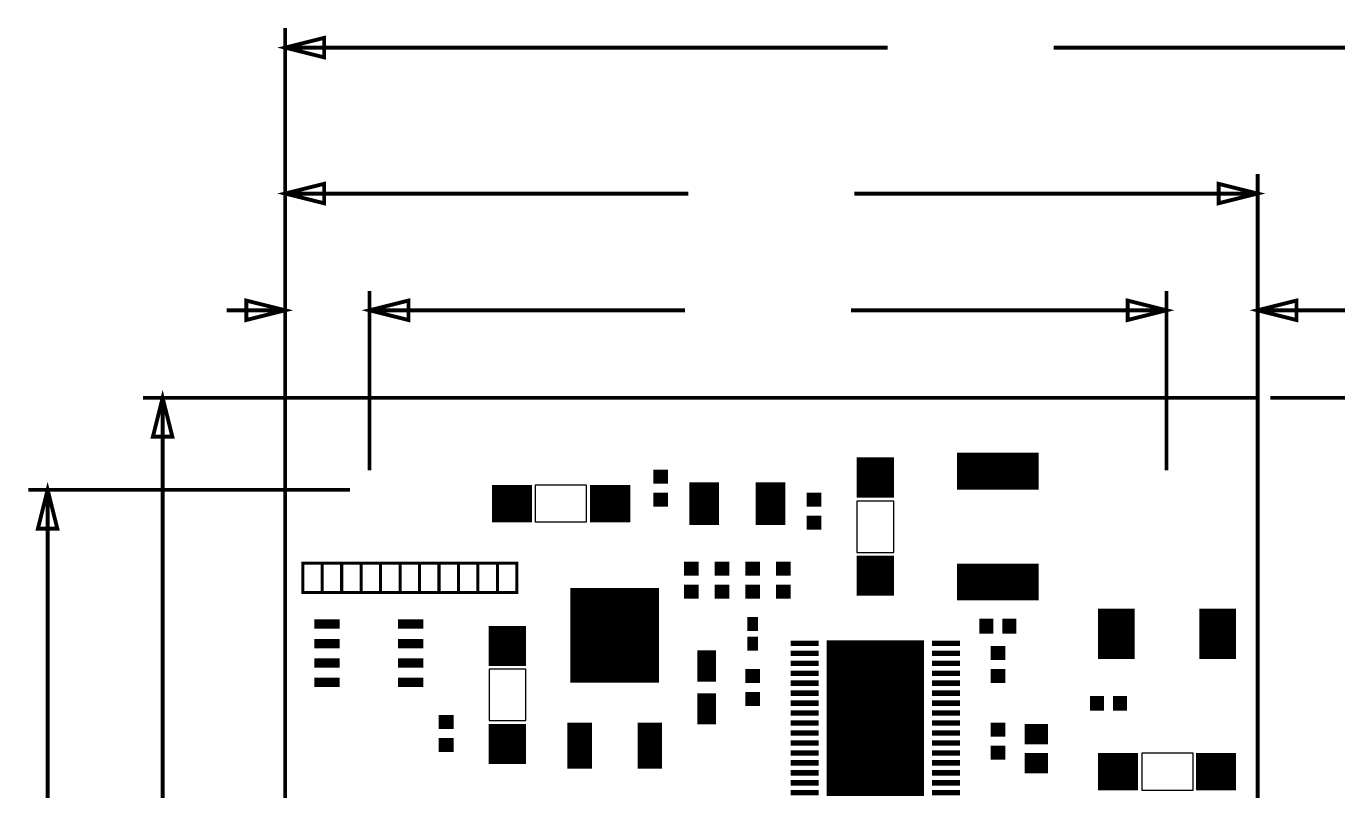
# Model space of a CAD drawing. Extents: x -665 to 9058, y -744 to 6955.
# Drawn here: x -665 to 2704, y 4990 to 6955 of the extents above; entities that cross this region are included whole.
import ezdxf

# ---------------------------------------------------------------- set-up
doc = ezdxf.new("R2010")
doc.units = 0
for name, pattern in [('KEEPOUT_00010110$0', [2, 1, 1]), ('TRMIDX_2048', [2, 1, 1]), ('TRMIDX_4096', [2, 1, 1])]:
    doc.linetypes.add(name, pattern=pattern)
for name, color, linetype in [('2D_LINE_10', 5, 'CONTINUOUS'), ('BOARD_OUTLINE_00', 3, 'CONTINUOUS'), ('DIMENSION1_24', 3, 'CONTINUOUS'), ('DIMENSION2_24', 3, 'CONTINUOUS'), ('DIMENSION3_24', 3, 'CONTINUOUS'), ('DIMENSION4_24', 3, 'CONTINUOUS'), ('DIMENSION5_24', 3, 'CONTINUOUS'), ('DIMENSION6_24', 3, 'CONTINUOUS'), ('DIMENSION7_24', 3, 'CONTINUOUS'), ('DRIL_NPLTE_THRU_01', 16, 'CONTINUOUS'), ('DRIL_NPLTE_THRU_02', 171, 'CONTINUOUS'), ('DRIL_NPLTE_THRU_03', 176, 'CONTINUOUS'), ('DRIL_NPLTE_THRU_04', 2, 'CONTINUOUS'), ('DRIL_NPLTE_THRU_05', 3, 'CONTINUOUS'), ('DRIL_NPLTE_THRU_06', 2, 'CONTINUOUS'), ('DRIL_NPLTE_THRU_07', 106, 'CONTINUOUS'), ('DRIL_NPLTE_THRU_08', 5, 'CONTINUOUS'), ('DRIL_NPLTE_THRU_09', 171, 'CONTINUOUS'), ('DRIL_NPLTE_THRU_10', 3, 'CONTINUOUS'), ('DRIL_PLTE_THRU_01', 16, 'CONTINUOUS'), ('DRIL_PLTE_THRU_02', 171, 'CONTINUOUS'), ('DRIL_PLTE_THRU_03', 176, 'CONTINUOUS'), ('DRIL_PLTE_THRU_04', 2, 'CONTINUOUS'), ('DRIL_PLTE_THRU_05', 3, 'CONTINUOUS'), ('DRIL_PLTE_THRU_06', 2, 'CONTINUOUS'), ('DRIL_PLTE_THRU_07', 106, 'CONTINUOUS'), ('DRIL_PLTE_THRU_08', 5, 'CONTINUOUS'), ('DRIL_PLTE_THRU_09', 171, 'CONTINUOUS'), ('DRIL_PLTE_THRU_10', 3, 'CONTINUOUS'), ('KEEPOUT_01', 183, 'CONTINUOUS'), ('PADS_BOT', 96, 'CONTINUOUS'), ('PADS_INNER', 1, 'CONTINUOUS'), ('PADS_TOP', 1, 'CONTINUOUS')]:
    doc.layers.add(name, color=color, linetype=linetype)

# ---------------------------------------------------------------- blocks, each defined once
blk = doc.blocks.new('SMOOTH_10')
at = {"const_width": 5}
blk.add_lwpolyline([(-2.5, 0, 1), (2.5, 0, 1)], format="xyb", close=True, dxfattribs=at)
blk = doc.blocks.new('BOARD_35')
at = {"layer": 'BOARD_OUTLINE_00', "const_width": 10}
blk.add_lwpolyline([(500, -9500), (2997.6377952756, -9500), (2997.6377952756, -11940.9448818898), (4021.2598425197, -11940.9448818898), (4021.2598425197, -15500), (736.2204724409, -15500), (500, -13216.5354330709)], close=True, dxfattribs=at)
at = {"layer": 'BOARD_OUTLINE_00'}
for p in [(500, -9500), (2997.6377952756, -9500)]:
    blk.add_blockref('SMOOTH_10', p, dxfattribs=at)
blk = doc.blocks.new('D_2dfeghi_61')
at = {"layer": 'DIMENSION1_24', "linetype": 'TRMIDX_4096', "const_width": 10}
blk.add_lwpolyline([(1929.1338582677, 0), (1929.1338582677, 1152.9724409449)], dxfattribs=at)
at = {"layer": 'DIMENSION2_24', "linetype": 'TRMIDX_4096', "const_width": 10}
blk.add_lwpolyline([(1929.1338582677, 2440.9448818898), (1929.1338582677, 1287.9724409449)], dxfattribs=at)
at = {"layer": 'DIMENSION3_24', "linetype": 'TRMIDX_4096', "const_width": 10}
blk.add_lwpolyline([(1929.1338582677, 0), (1904.1338582677, 100), (1954.1338582677, 100)], close=True, dxfattribs=at)
at = {"layer": 'DIMENSION4_24', "linetype": 'TRMIDX_4096', "const_width": 10}
blk.add_lwpolyline([(1929.1338582677, 2440.9448818898), (1954.1338582677, 2340.9448818898), (1904.1338582677, 2340.9448818898)], close=True, dxfattribs=at)
at = {"layer": 'DIMENSION5_24', "linetype": 'TRMIDX_4096', "const_width": 10}
blk.add_lwpolyline([(50, 0), (1979.1338582677, 0)], dxfattribs=at)
at = {"layer": 'DIMENSION6_24', "linetype": 'TRMIDX_4096', "const_width": 10}
blk.add_lwpolyline([(50, 2440.9448818898), (1979.1338582677, 2440.9448818898)], dxfattribs=at)
at = {"layer": 'DIMENSION7_24', "linetype": 'TRMIDX_4096', "const_width": 1}
for points in [[(0, 2440.9448818898), (0.0262467192, 2440.9448818898)], [(0, 0), (0.0262467192, 0)]]:
    blk.add_lwpolyline(points, dxfattribs=at)
blk = doc.blocks.new('D_2dfeghi_62')
at = {"layer": 'DIMENSION2_24', "linetype": 'TRMIDX_4096', "const_width": 10}
blk.add_lwpolyline([(-1003.937007874, 5527.5590551181), (-1003.937007874, 2831.2795275591)], dxfattribs=at)
at = {"layer": 'DIMENSION4_24', "linetype": 'TRMIDX_4096', "const_width": 10}
blk.add_lwpolyline([(-1003.937007874, 5527.5590551181), (-978.937007874, 5427.5590551181), (-1028.937007874, 5427.5590551181)], close=True, dxfattribs=at)
at = {"layer": 'DIMENSION6_24', "linetype": 'TRMIDX_4096', "const_width": 10}
blk.add_lwpolyline([(-227.1653543307, 5527.5590551181), (-1053.937007874, 5527.5590551181)], dxfattribs=at)
at = {"layer": 'DIMENSION7_24', "linetype": 'TRMIDX_4096', "const_width": 1}
blk.add_lwpolyline([(-177.1653543307, 5527.5590551181), (-177.1391076115, 5527.5590551181)], dxfattribs=at)
blk = doc.blocks.new('D_2dfeghi_64')
at = {"layer": 'DIMENSION1_24', "linetype": 'TRMIDX_4096', "const_width": 10}
blk.add_lwpolyline([(-1560.6299212598, 0), (-1560.6299212598, 1073.8385826772)], dxfattribs=at)
at = {"layer": 'DIMENSION2_24', "linetype": 'TRMIDX_4096', "const_width": 10}
blk.add_lwpolyline([(-1560.6299212598, 2282.6771653543), (-1560.6299212598, 1208.8385826772)], dxfattribs=at)
at = {"layer": 'DIMENSION3_24', "linetype": 'TRMIDX_4096', "const_width": 10}
blk.add_lwpolyline([(-1560.6299212598, 0), (-1585.6299212598, 100), (-1535.6299212598, 100)], close=True, dxfattribs=at)
at = {"layer": 'DIMENSION4_24', "linetype": 'TRMIDX_4096', "const_width": 10}
blk.add_lwpolyline([(-1560.6299212598, 2282.6771653543), (-1535.6299212598, 2182.6771653543), (-1585.6299212598, 2182.6771653543)], close=True, dxfattribs=at)
at = {"layer": 'DIMENSION5_24', "linetype": 'TRMIDX_4096', "const_width": 10}
blk.add_lwpolyline([(-50, 0), (-1610.6299212598, 0)], dxfattribs=at)
at = {"layer": 'DIMENSION6_24', "linetype": 'TRMIDX_4096', "const_width": 10}
blk.add_lwpolyline([(-55.5118110236, 2282.6771653543), (-1610.6299212598, 2282.6771653543)], dxfattribs=at)
at = {"layer": 'DIMENSION7_24', "linetype": 'TRMIDX_4096', "const_width": 1}
for points in [[(-5.5118110236, 2282.6771653543), (-5.4855643045, 2282.6771653543)], [(0, 0), (0.0262467192, 0)]]:
    blk.add_lwpolyline(points, dxfattribs=at)
blk = doc.blocks.new('D_1dfeghi_69')
at = {"layer": 'DIMENSION1_24', "linetype": 'TRMIDX_2048', "const_width": 10}
blk.add_lwpolyline([(0, 2083.2677165354), (-150, 2083.2677165354)], dxfattribs=at)
at = {"layer": 'DIMENSION2_24', "linetype": 'TRMIDX_2048', "const_width": 10}
blk.add_lwpolyline([(216.5354330709, 2083.2677165354), (366.5354330709, 2083.2677165354)], dxfattribs=at)
at = {"layer": 'DIMENSION3_24', "linetype": 'TRMIDX_2048', "const_width": 10}
blk.add_lwpolyline([(0, 2083.2677165354), (-100, 2058.2677165354), (-100, 2108.2677165354)], close=True, dxfattribs=at)
at = {"layer": 'DIMENSION4_24', "linetype": 'TRMIDX_2048', "const_width": 10}
blk.add_lwpolyline([(216.5354330709, 2083.2677165354), (316.5354330709, 2108.2677165354), (316.5354330709, 2058.2677165354)], close=True, dxfattribs=at)
at = {"layer": 'DIMENSION5_24', "linetype": 'TRMIDX_2048', "const_width": 10}
blk.add_lwpolyline([(0, 50), (0, 2133.2677165354)], dxfattribs=at)
at = {"layer": 'DIMENSION6_24', "linetype": 'TRMIDX_2048', "const_width": 10}
blk.add_lwpolyline([(216.5354330709, 1672.0472440945), (216.5354330709, 2133.2677165354)], dxfattribs=at)
at = {"layer": 'DIMENSION7_24', "linetype": 'TRMIDX_2048', "const_width": 1}
for points in [[(216.5354330709, 1622.0472440945), (216.56167979, 1622.0472440945)], [(0, 0), (0.0262467192, 0)]]:
    blk.add_lwpolyline(points, dxfattribs=at)
blk = doc.blocks.new('D_1dfeghi_70')
at = {"layer": 'DIMENSION1_24', "linetype": 'TRMIDX_2048', "const_width": 10}
blk.add_lwpolyline([(0, 461.2204724409), (810.6675065617, 461.2204724409)], dxfattribs=at)
at = {"layer": 'DIMENSION2_24', "linetype": 'TRMIDX_2048', "const_width": 10}
blk.add_lwpolyline([(2047.2440944882, 461.2204724409), (1236.5765879265, 461.2204724409)], dxfattribs=at)
at = {"layer": 'DIMENSION3_24', "linetype": 'TRMIDX_2048', "const_width": 10}
blk.add_lwpolyline([(0, 461.2204724409), (100, 486.2204724409), (100, 436.2204724409)], close=True, dxfattribs=at)
at = {"layer": 'DIMENSION4_24', "linetype": 'TRMIDX_2048', "const_width": 10}
blk.add_lwpolyline([(2047.2440944882, 461.2204724409), (1947.2440944882, 436.2204724409), (1947.2440944882, 486.2204724409)], close=True, dxfattribs=at)
at = {"layer": 'DIMENSION5_24', "linetype": 'TRMIDX_2048', "const_width": 10}
blk.add_lwpolyline([(0, 50), (0, 511.2204724409)], dxfattribs=at)
at = {"layer": 'DIMENSION6_24', "linetype": 'TRMIDX_2048', "const_width": 10}
blk.add_lwpolyline([(2047.2440944882, 50), (2047.2440944882, 511.2204724409)], dxfattribs=at)
at = {"layer": 'DIMENSION7_24', "linetype": 'TRMIDX_2048', "const_width": 1}
for points in [[(0, 0), (0.0262467192, 0)], [(2047.2440944882, 0), (2047.2703412073, 0)]]:
    blk.add_lwpolyline(points, dxfattribs=at)
blk = doc.blocks.new('D_1dfeghi_71')
at = {"layer": 'DIMENSION1_24', "linetype": 'TRMIDX_2048', "const_width": 10}
blk.add_lwpolyline([(0, 461.2204724409), (-150, 461.2204724409)], dxfattribs=at)
at = {"layer": 'DIMENSION2_24', "linetype": 'TRMIDX_2048', "const_width": 10}
blk.add_lwpolyline([(233.8582677165, 461.2204724409), (383.8582677165, 461.2204724409)], dxfattribs=at)
at = {"layer": 'DIMENSION3_24', "linetype": 'TRMIDX_2048', "const_width": 10}
blk.add_lwpolyline([(0, 461.2204724409), (-100, 436.2204724409), (-100, 486.2204724409)], close=True, dxfattribs=at)
at = {"layer": 'DIMENSION4_24', "linetype": 'TRMIDX_2048', "const_width": 10}
blk.add_lwpolyline([(233.8582677165, 461.2204724409), (333.8582677165, 486.2204724409), (333.8582677165, 436.2204724409)], close=True, dxfattribs=at)
at = {"layer": 'DIMENSION5_24', "linetype": 'TRMIDX_2048', "const_width": 10}
blk.add_lwpolyline([(0, 50), (0, 511.2204724409)], dxfattribs=at)
at = {"layer": 'DIMENSION6_24', "linetype": 'TRMIDX_2048', "const_width": 10}
blk.add_lwpolyline([(233.8582677165, -934.2519685039), (233.8582677165, 511.2204724409)], dxfattribs=at)
at = {"layer": 'DIMENSION7_24', "linetype": 'TRMIDX_2048', "const_width": 1}
for points in [[(0, 0), (0.0262467192, 0)], [(233.8582677165, -984.2519685039), (233.8845144357, -984.2519685039)]]:
    blk.add_lwpolyline(points, dxfattribs=at)
blk = doc.blocks.new('D_1dfeghi_72')
at = {"layer": 'DIMENSION1_24', "linetype": 'TRMIDX_2048', "const_width": 10}
blk.add_lwpolyline([(0, 2665.9448818898), (301.1292125984, 2665.9448818898)], dxfattribs=at)
at = {"layer": 'DIMENSION2_24', "linetype": 'TRMIDX_2048', "const_width": 10}
blk.add_lwpolyline([(1023.6220472441, 2665.9448818898), (722.4928608924, 2665.9448818898)], dxfattribs=at)
at = {"layer": 'DIMENSION3_24', "linetype": 'TRMIDX_2048', "const_width": 10}
blk.add_lwpolyline([(0, 2665.9448818898), (100, 2690.9448818898), (100, 2640.9448818898)], close=True, dxfattribs=at)
at = {"layer": 'DIMENSION4_24', "linetype": 'TRMIDX_2048', "const_width": 10}
blk.add_lwpolyline([(1023.6220472441, 2665.9448818898), (923.6220472441, 2640.9448818898), (923.6220472441, 2690.9448818898)], close=True, dxfattribs=at)
at = {"layer": 'DIMENSION5_24', "linetype": 'TRMIDX_2048', "const_width": 10}
blk.add_lwpolyline([(0, 50), (0, 2715.9448818898)], dxfattribs=at)
at = {"layer": 'DIMENSION6_24', "linetype": 'TRMIDX_2048', "const_width": 10}
blk.add_lwpolyline([(1023.6220472441, 50), (1023.6220472441, 2715.9448818898)], dxfattribs=at)
at = {"layer": 'DIMENSION7_24', "linetype": 'TRMIDX_2048', "const_width": 1}
for points in [[(0, 0), (0.0262467192, 0)], [(1023.6220472441, 0), (1023.6482939633, 0)]]:
    blk.add_lwpolyline(points, dxfattribs=at)
blk = doc.blocks.new('D_1dfeghi_73')
at = {"layer": 'DIMENSION1_24', "linetype": 'TRMIDX_2048', "const_width": 10}
blk.add_lwpolyline([(0, 525), (1035.8643569554, 525)], dxfattribs=at)
at = {"layer": 'DIMENSION2_24', "linetype": 'TRMIDX_2048', "const_width": 10}
blk.add_lwpolyline([(2497.6377952756, 525), (1461.7734383202, 525)], dxfattribs=at)
at = {"layer": 'DIMENSION3_24', "linetype": 'TRMIDX_2048', "const_width": 10}
blk.add_lwpolyline([(0, 525), (100, 550), (100, 500)], close=True, dxfattribs=at)
at = {"layer": 'DIMENSION4_24', "linetype": 'TRMIDX_2048', "const_width": 10}
blk.add_lwpolyline([(2497.6377952756, 525), (2397.6377952756, 500), (2397.6377952756, 550)], close=True, dxfattribs=at)
at = {"layer": 'DIMENSION5_24', "linetype": 'TRMIDX_2048', "const_width": 10}
blk.add_lwpolyline([(0, 50), (0, 575)], dxfattribs=at)
at = {"layer": 'DIMENSION6_24', "linetype": 'TRMIDX_2048', "const_width": 10}
blk.add_lwpolyline([(2497.6377952756, 50), (2497.6377952756, 575)], dxfattribs=at)
at = {"layer": 'DIMENSION7_24', "linetype": 'TRMIDX_2048', "const_width": 1}
for points in [[(0, 0), (0.0262467192, 0)], [(2497.6377952756, 0), (2497.6640419948, 0)]]:
    blk.add_lwpolyline(points, dxfattribs=at)
blk = doc.blocks.new('D_1dfeghi_74')
at = {"layer": 'DIMENSION1_24', "linetype": 'TRMIDX_2048', "const_width": 10}
blk.add_lwpolyline([(0, 2758.2677165354), (1547.6753805774, 2758.2677165354)], dxfattribs=at)
at = {"layer": 'DIMENSION2_24', "linetype": 'TRMIDX_2048', "const_width": 10}
blk.add_lwpolyline([(3521.2598425197, 2758.2677165354), (1973.5844619423, 2758.2677165354)], dxfattribs=at)
at = {"layer": 'DIMENSION3_24', "linetype": 'TRMIDX_2048', "const_width": 10}
blk.add_lwpolyline([(0, 2758.2677165354), (100, 2783.2677165354), (100, 2733.2677165354)], close=True, dxfattribs=at)
at = {"layer": 'DIMENSION5_24', "linetype": 'TRMIDX_2048', "const_width": 10}
blk.add_lwpolyline([(0, 50), (0, 2808.2677165354)], dxfattribs=at)
blk = doc.blocks.new('SMOOTH_8')
at = {"const_width": 4}
blk.add_lwpolyline([(-2, 0, 1), (2, 0, 1)], format="xyb", close=True, dxfattribs=at)
blk = doc.blocks.new('DRAWING_500')
at = {"layer": '2D_LINE_10', "const_width": 8}
blk.add_lwpolyline([(0, 0), (0, -75)], dxfattribs=at)
at = {"layer": '2D_LINE_10'}
for p in [(0, 0), (0, -75)]:
    blk.add_blockref('SMOOTH_8', p, dxfattribs=at)
blk = doc.blocks.new('DRAWING_501')
at = {"layer": '2D_LINE_10', "const_width": 8}
blk.add_lwpolyline([(0, 0), (0, -75)], dxfattribs=at)
at = {"layer": '2D_LINE_10'}
for p in [(0, 0), (0, -75)]:
    blk.add_blockref('SMOOTH_8', p, dxfattribs=at)
blk = doc.blocks.new('DRAWING_502')
at = {"layer": '2D_LINE_10', "const_width": 8}
blk.add_lwpolyline([(0, 0), (0, -75)], dxfattribs=at)
at = {"layer": '2D_LINE_10'}
for p in [(0, 0), (0, -75)]:
    blk.add_blockref('SMOOTH_8', p, dxfattribs=at)
blk = doc.blocks.new('DRAWING_503')
at = {"layer": '2D_LINE_10', "const_width": 8}
blk.add_lwpolyline([(0, 0), (0, -75)], dxfattribs=at)
at = {"layer": '2D_LINE_10'}
for p in [(0, 0), (0, -75)]:
    blk.add_blockref('SMOOTH_8', p, dxfattribs=at)
blk = doc.blocks.new('DRAWING_504')
at = {"layer": '2D_LINE_10', "const_width": 8}
blk.add_lwpolyline([(0, 0), (0, -75)], dxfattribs=at)
at = {"layer": '2D_LINE_10'}
for p in [(0, 0), (0, -75)]:
    blk.add_blockref('SMOOTH_8', p, dxfattribs=at)
blk = doc.blocks.new('DRAWING_505')
at = {"layer": '2D_LINE_10', "const_width": 8}
blk.add_lwpolyline([(0, 0), (0, -75)], dxfattribs=at)
at = {"layer": '2D_LINE_10'}
for p in [(0, 0), (0, -75)]:
    blk.add_blockref('SMOOTH_8', p, dxfattribs=at)
blk = doc.blocks.new('DRAWING_506')
at = {"layer": '2D_LINE_10', "const_width": 8}
blk.add_lwpolyline([(0, 0), (0, -75)], dxfattribs=at)
at = {"layer": '2D_LINE_10'}
for p in [(0, 0), (0, -75)]:
    blk.add_blockref('SMOOTH_8', p, dxfattribs=at)
blk = doc.blocks.new('DRAWING_507')
at = {"layer": '2D_LINE_10', "const_width": 8}
blk.add_lwpolyline([(0, 0), (0, -75)], dxfattribs=at)
at = {"layer": '2D_LINE_10'}
for p in [(0, 0), (0, -75)]:
    blk.add_blockref('SMOOTH_8', p, dxfattribs=at)
blk = doc.blocks.new('DRAWING_508')
at = {"layer": '2D_LINE_10', "const_width": 8}
blk.add_lwpolyline([(0, 0), (0, -75)], dxfattribs=at)
at = {"layer": '2D_LINE_10'}
for p in [(0, 0), (0, -75)]:
    blk.add_blockref('SMOOTH_8', p, dxfattribs=at)
blk = doc.blocks.new('DRAWING_509')
at = {"layer": '2D_LINE_10', "const_width": 8}
blk.add_lwpolyline([(0, 0), (0, -75)], dxfattribs=at)
at = {"layer": '2D_LINE_10'}
for p in [(0, 0), (0, -75)]:
    blk.add_blockref('SMOOTH_8', p, dxfattribs=at)
blk = doc.blocks.new('DRAWING_510')
at = {"layer": '2D_LINE_10', "const_width": 8}
blk.add_lwpolyline([(75, 0), (-475, 0), (-475, -75), (75, -75)], close=True, dxfattribs=at)
at = {"layer": '2D_LINE_10'}
for p in [(-475, 0), (75, 0), (-475, -75), (75, -75)]:
    blk.add_blockref('SMOOTH_8', p, dxfattribs=at)
blk = doc.blocks.new('DRIL_HOLE_0')
blk.add_lwpolyline([(0, 0, 1), (0, 0, 1)], format="xyb", close=True)
blk = doc.blocks.new('PAD_0')
blk.add_lwpolyline([(0, 0, 1), (0, 0, 1)], format="xyb", close=True)
blk = doc.blocks.new('PAD_10')
at = {"const_width": 14}
blk.add_lwpolyline([(-36, 0), (36, 0)], dxfattribs=at)
blk = doc.blocks.new('STK_BOT_13')
at = {"layer": 'DRIL_NPLTE_THRU_01'}
blk.add_blockref('DRIL_HOLE_0', (0, 0), dxfattribs=at)
at = {"layer": 'DRIL_NPLTE_THRU_02'}
blk.add_blockref('DRIL_HOLE_0', (0, 0), dxfattribs=at)
at = {"layer": 'DRIL_NPLTE_THRU_03'}
blk.add_blockref('DRIL_HOLE_0', (0, 0), dxfattribs=at)
at = {"layer": 'DRIL_NPLTE_THRU_04'}
blk.add_blockref('DRIL_HOLE_0', (0, 0), dxfattribs=at)
at = {"layer": 'DRIL_NPLTE_THRU_05'}
blk.add_blockref('DRIL_HOLE_0', (0, 0), dxfattribs=at)
at = {"layer": 'DRIL_NPLTE_THRU_06'}
blk.add_blockref('DRIL_HOLE_0', (0, 0), dxfattribs=at)
at = {"layer": 'DRIL_NPLTE_THRU_07'}
blk.add_blockref('DRIL_HOLE_0', (0, 0), dxfattribs=at)
at = {"layer": 'DRIL_NPLTE_THRU_08'}
blk.add_blockref('DRIL_HOLE_0', (0, 0), dxfattribs=at)
at = {"layer": 'DRIL_NPLTE_THRU_09'}
blk.add_blockref('DRIL_HOLE_0', (0, 0), dxfattribs=at)
at = {"layer": 'DRIL_NPLTE_THRU_10'}
blk.add_blockref('DRIL_HOLE_0', (0, 0), dxfattribs=at)
at = {"layer": 'PADS_BOT'}
blk.add_blockref('PAD_10', (0, 0), dxfattribs=at)
at = {"layer": 'PADS_INNER'}
blk.add_blockref('PAD_0', (0, 0), dxfattribs=at)
at = {"layer": 'PADS_TOP'}
blk.add_blockref('PAD_0', (0, 0), dxfattribs=at)
blk = doc.blocks.new('PAD_11')
blk.add_lwpolyline([(0, 0), (0, 0)])
blk = doc.blocks.new('PAD_12')
at = {"const_width": 250}
blk.add_lwpolyline([(-200, 0), (200, 0)], dxfattribs=at)
blk = doc.blocks.new('STK_BOT_14')
at = {"layer": 'DRIL_NPLTE_THRU_01'}
blk.add_blockref('DRIL_HOLE_0', (0, 0), dxfattribs=at)
at = {"layer": 'DRIL_NPLTE_THRU_02'}
blk.add_blockref('DRIL_HOLE_0', (0, 0), dxfattribs=at)
at = {"layer": 'DRIL_NPLTE_THRU_03'}
blk.add_blockref('DRIL_HOLE_0', (0, 0), dxfattribs=at)
at = {"layer": 'DRIL_NPLTE_THRU_04'}
blk.add_blockref('DRIL_HOLE_0', (0, 0), dxfattribs=at)
at = {"layer": 'DRIL_NPLTE_THRU_05'}
blk.add_blockref('DRIL_HOLE_0', (0, 0), dxfattribs=at)
at = {"layer": 'DRIL_NPLTE_THRU_06'}
blk.add_blockref('DRIL_HOLE_0', (0, 0), dxfattribs=at)
at = {"layer": 'DRIL_NPLTE_THRU_07'}
blk.add_blockref('DRIL_HOLE_0', (0, 0), dxfattribs=at)
at = {"layer": 'DRIL_NPLTE_THRU_08'}
blk.add_blockref('DRIL_HOLE_0', (0, 0), dxfattribs=at)
at = {"layer": 'DRIL_NPLTE_THRU_09'}
blk.add_blockref('DRIL_HOLE_0', (0, 0), dxfattribs=at)
at = {"layer": 'DRIL_NPLTE_THRU_10'}
blk.add_blockref('DRIL_HOLE_0', (0, 0), dxfattribs=at)
at = {"layer": 'PADS_BOT', "rotation": 90}
blk.add_blockref('PAD_12', (0, 0), dxfattribs=at)
at = {"layer": 'PADS_INNER'}
blk.add_blockref('PAD_11', (0, 0), dxfattribs=at)
at = {"layer": 'PADS_TOP'}
blk.add_blockref('PAD_11', (0, 0), dxfattribs=at)
blk = doc.blocks.new('SYM_BOT_13')
for name, p in [('STK_BOT_14', (0, 0)), ('STK_BOT_13', (-181.6692913386, 191.9291338583)), ('STK_BOT_13', (-181.6692913386, 166.3385826772)), ('STK_BOT_13', (181.6692913386, 191.9291338583)), ('STK_BOT_13', (181.6692913386, 166.3385826772)), ('STK_BOT_13', (-181.6692913386, 140.7480314961)), ('STK_BOT_13', (181.6692913386, 140.7480314961)), ('STK_BOT_13', (-181.6692913386, 115.157480315)), ('STK_BOT_13', (181.6692913386, 115.157480315)), ('STK_BOT_13', (-181.6692913386, 89.5669291339)), ('STK_BOT_13', (-181.6692913386, 63.9763779528)), ('STK_BOT_13', (181.6692913386, 89.5669291339)), ('STK_BOT_13', (181.6692913386, 63.9763779528)), ('STK_BOT_13', (-181.6692913386, 38.3858267717)), ('STK_BOT_13', (181.6692913386, 38.3858267717)), ('STK_BOT_13', (-181.6692913386, 12.7952755906)), ('STK_BOT_13', (181.6692913386, 12.7952755906)), ('STK_BOT_13', (-181.6692913386, -12.7952755906)), ('STK_BOT_13', (-181.6692913386, -38.3858267717)), ('STK_BOT_13', (181.6692913386, -12.7952755906)), ('STK_BOT_13', (181.6692913386, -38.3858267717)), ('STK_BOT_13', (-181.6692913386, -63.9763779528)), ('STK_BOT_13', (181.6692913386, -63.9763779528)), ('STK_BOT_13', (-181.6692913386, -89.5669291339)), ('STK_BOT_13', (181.6692913386, -89.5669291339)), ('STK_BOT_13', (-181.6692913386, -115.157480315)), ('STK_BOT_13', (-181.6692913386, -140.7480314961)), ('STK_BOT_13', (181.6692913386, -115.157480315)), ('STK_BOT_13', (181.6692913386, -140.7480314961)), ('STK_BOT_13', (-181.6692913386, -166.3385826772)), ('STK_BOT_13', (181.6692913386, -166.3385826772)), ('STK_BOT_13', (-181.6692913386, -191.9291338583)), ('STK_BOT_13', (181.6692913386, -191.9291338583))]:
    blk.add_blockref(name, p)
blk = doc.blocks.new('PART_BOT_6')
blk.add_blockref('SYM_BOT_13', (0, 0))
blk = doc.blocks.new('PAD_13')
at = {"const_width": 36}
blk.add_lwpolyline([(-19, 0), (19, 0)], dxfattribs=at)
blk = doc.blocks.new('STK_BOT_17')
at = {"layer": 'DRIL_NPLTE_THRU_01'}
blk.add_blockref('DRIL_HOLE_0', (0, 0), dxfattribs=at)
at = {"layer": 'DRIL_NPLTE_THRU_02'}
blk.add_blockref('DRIL_HOLE_0', (0, 0), dxfattribs=at)
at = {"layer": 'DRIL_NPLTE_THRU_03'}
blk.add_blockref('DRIL_HOLE_0', (0, 0), dxfattribs=at)
at = {"layer": 'DRIL_NPLTE_THRU_04'}
blk.add_blockref('DRIL_HOLE_0', (0, 0), dxfattribs=at)
at = {"layer": 'DRIL_NPLTE_THRU_05'}
blk.add_blockref('DRIL_HOLE_0', (0, 0), dxfattribs=at)
at = {"layer": 'DRIL_NPLTE_THRU_06'}
blk.add_blockref('DRIL_HOLE_0', (0, 0), dxfattribs=at)
at = {"layer": 'DRIL_NPLTE_THRU_07'}
blk.add_blockref('DRIL_HOLE_0', (0, 0), dxfattribs=at)
at = {"layer": 'DRIL_NPLTE_THRU_08'}
blk.add_blockref('DRIL_HOLE_0', (0, 0), dxfattribs=at)
at = {"layer": 'DRIL_NPLTE_THRU_09'}
blk.add_blockref('DRIL_HOLE_0', (0, 0), dxfattribs=at)
at = {"layer": 'DRIL_NPLTE_THRU_10'}
blk.add_blockref('DRIL_HOLE_0', (0, 0), dxfattribs=at)
at = {"layer": 'PADS_BOT', "rotation": 90}
blk.add_blockref('PAD_13', (0, 0), dxfattribs=at)
at = {"layer": 'PADS_INNER'}
blk.add_blockref('PAD_0', (0, 0), dxfattribs=at)
at = {"layer": 'PADS_TOP'}
blk.add_blockref('PAD_0', (0, 0), dxfattribs=at)
blk = doc.blocks.new('STK_BOT_16')
at = {"layer": 'DRIL_NPLTE_THRU_01'}
blk.add_blockref('DRIL_HOLE_0', (0, 0), dxfattribs=at)
at = {"layer": 'DRIL_NPLTE_THRU_02'}
blk.add_blockref('DRIL_HOLE_0', (0, 0), dxfattribs=at)
at = {"layer": 'DRIL_NPLTE_THRU_03'}
blk.add_blockref('DRIL_HOLE_0', (0, 0), dxfattribs=at)
at = {"layer": 'DRIL_NPLTE_THRU_04'}
blk.add_blockref('DRIL_HOLE_0', (0, 0), dxfattribs=at)
at = {"layer": 'DRIL_NPLTE_THRU_05'}
blk.add_blockref('DRIL_HOLE_0', (0, 0), dxfattribs=at)
at = {"layer": 'DRIL_NPLTE_THRU_06'}
blk.add_blockref('DRIL_HOLE_0', (0, 0), dxfattribs=at)
at = {"layer": 'DRIL_NPLTE_THRU_07'}
blk.add_blockref('DRIL_HOLE_0', (0, 0), dxfattribs=at)
at = {"layer": 'DRIL_NPLTE_THRU_08'}
blk.add_blockref('DRIL_HOLE_0', (0, 0), dxfattribs=at)
at = {"layer": 'DRIL_NPLTE_THRU_09'}
blk.add_blockref('DRIL_HOLE_0', (0, 0), dxfattribs=at)
at = {"layer": 'DRIL_NPLTE_THRU_10'}
blk.add_blockref('DRIL_HOLE_0', (0, 0), dxfattribs=at)
at = {"layer": 'PADS_BOT', "rotation": 90}
blk.add_blockref('PAD_13', (0, 0), dxfattribs=at)
at = {"layer": 'PADS_INNER'}
blk.add_blockref('PAD_0', (0, 0), dxfattribs=at)
at = {"layer": 'PADS_TOP'}
blk.add_blockref('PAD_11', (0, 0), dxfattribs=at)
blk = doc.blocks.new('SYM_BOT_18')
for name, p in [('STK_BOT_17', (-29.5275590551, 0)), ('STK_BOT_16', (29.5275590551, 0))]:
    blk.add_blockref(name, p)
blk = doc.blocks.new('PART_BOT_15')
blk.add_blockref('SYM_BOT_18', (0, 0))
blk = doc.blocks.new('SYM_BOT_16')
for name, p in [('STK_BOT_17', (-29.5275590551, 0)), ('STK_BOT_16', (29.5275590551, 0))]:
    blk.add_blockref(name, p)
blk = doc.blocks.new('PART_BOT_24')
blk.add_blockref('SYM_BOT_16', (0, 0))
blk = doc.blocks.new('PART_BOT_26')
blk.add_blockref('SYM_BOT_16', (0, 0))
blk = doc.blocks.new('PART_BOT_29')
blk.add_blockref('SYM_BOT_16', (0, 0))
blk = doc.blocks.new('PART_BOT_31')
blk.add_blockref('SYM_BOT_16', (0, 0))
blk = doc.blocks.new('PAD_16')
at = {"const_width": 94}
blk.add_lwpolyline([(-64.5, 0), (64.5, 0)], dxfattribs=at)
blk = doc.blocks.new('STK_BOT_31')
at = {"layer": 'DRIL_PLTE_THRU_01'}
blk.add_blockref('DRIL_HOLE_0', (0, 0), dxfattribs=at)
at = {"layer": 'DRIL_PLTE_THRU_02'}
blk.add_blockref('DRIL_HOLE_0', (0, 0), dxfattribs=at)
at = {"layer": 'DRIL_PLTE_THRU_03'}
blk.add_blockref('DRIL_HOLE_0', (0, 0), dxfattribs=at)
at = {"layer": 'DRIL_PLTE_THRU_04'}
blk.add_blockref('DRIL_HOLE_0', (0, 0), dxfattribs=at)
at = {"layer": 'DRIL_PLTE_THRU_05'}
blk.add_blockref('DRIL_HOLE_0', (0, 0), dxfattribs=at)
at = {"layer": 'DRIL_PLTE_THRU_06'}
blk.add_blockref('DRIL_HOLE_0', (0, 0), dxfattribs=at)
at = {"layer": 'DRIL_PLTE_THRU_07'}
blk.add_blockref('DRIL_HOLE_0', (0, 0), dxfattribs=at)
at = {"layer": 'DRIL_PLTE_THRU_08'}
blk.add_blockref('DRIL_HOLE_0', (0, 0), dxfattribs=at)
at = {"layer": 'DRIL_PLTE_THRU_09'}
blk.add_blockref('DRIL_HOLE_0', (0, 0), dxfattribs=at)
at = {"layer": 'DRIL_PLTE_THRU_10'}
blk.add_blockref('DRIL_HOLE_0', (0, 0), dxfattribs=at)
at = {"layer": 'PADS_BOT', "rotation": 90}
blk.add_blockref('PAD_16', (0, 0), dxfattribs=at)
at = {"layer": 'PADS_INNER'}
blk.add_blockref('PAD_0', (0, 0), dxfattribs=at)
at = {"layer": 'PADS_TOP'}
blk.add_blockref('PAD_0', (0, 0), dxfattribs=at)
blk = doc.blocks.new('SYM_BOT_25')
for p in [(-129.9212598425, 0), (129.9212598425, 0)]:
    blk.add_blockref('STK_BOT_31', p)
blk = doc.blocks.new('PART_BOT_32')
blk.add_blockref('SYM_BOT_25', (0, 0))
blk = doc.blocks.new('PART_BOT_34')
blk.add_blockref('SYM_BOT_18', (0, 0))
blk = doc.blocks.new('PART_BOT_35')
blk.add_blockref('SYM_BOT_16', (0, 0))
blk = doc.blocks.new('PART_BOT_36')
blk.add_blockref('SYM_BOT_18', (0, 0))
blk = doc.blocks.new('PART_BOT_37')
blk.add_blockref('SYM_BOT_16', (0, 0))
blk = doc.blocks.new('PART_BOT_38')
blk.add_blockref('SYM_BOT_16', (0, 0))
blk = doc.blocks.new('PART_BOT_121')
blk.add_blockref('SYM_BOT_16', (0, 0))
blk = doc.blocks.new('PART_BOT_123')
blk.add_blockref('SYM_BOT_16', (0, 0))
blk = doc.blocks.new('PAD_24')
at = {"const_width": 48}
blk.add_lwpolyline([(-40, 0), (40, 0)], dxfattribs=at)
blk = doc.blocks.new('STK_BOT_21')
at = {"layer": 'DRIL_PLTE_THRU_01'}
blk.add_blockref('DRIL_HOLE_0', (0, 0), dxfattribs=at)
at = {"layer": 'DRIL_PLTE_THRU_02'}
blk.add_blockref('DRIL_HOLE_0', (0, 0), dxfattribs=at)
at = {"layer": 'DRIL_PLTE_THRU_03'}
blk.add_blockref('DRIL_HOLE_0', (0, 0), dxfattribs=at)
at = {"layer": 'DRIL_PLTE_THRU_04'}
blk.add_blockref('DRIL_HOLE_0', (0, 0), dxfattribs=at)
at = {"layer": 'DRIL_PLTE_THRU_05'}
blk.add_blockref('DRIL_HOLE_0', (0, 0), dxfattribs=at)
at = {"layer": 'DRIL_PLTE_THRU_06'}
blk.add_blockref('DRIL_HOLE_0', (0, 0), dxfattribs=at)
at = {"layer": 'DRIL_PLTE_THRU_07'}
blk.add_blockref('DRIL_HOLE_0', (0, 0), dxfattribs=at)
at = {"layer": 'DRIL_PLTE_THRU_08'}
blk.add_blockref('DRIL_HOLE_0', (0, 0), dxfattribs=at)
at = {"layer": 'DRIL_PLTE_THRU_09'}
blk.add_blockref('DRIL_HOLE_0', (0, 0), dxfattribs=at)
at = {"layer": 'DRIL_PLTE_THRU_10'}
blk.add_blockref('DRIL_HOLE_0', (0, 0), dxfattribs=at)
at = {"layer": 'PADS_BOT'}
blk.add_blockref('PAD_24', (0, 0), dxfattribs=at)
at = {"layer": 'PADS_INNER'}
blk.add_blockref('PAD_0', (0, 0), dxfattribs=at)
at = {"layer": 'PADS_TOP'}
blk.add_blockref('PAD_0', (0, 0), dxfattribs=at)
blk = doc.blocks.new('SYM_BOT_19')
for p in [(-55.1181102362, 0), (55.1181102362, 0)]:
    blk.add_blockref('STK_BOT_21', p)
blk = doc.blocks.new('PART_BOT_124')
blk.add_blockref('SYM_BOT_19', (0, 0))
blk = doc.blocks.new('PAD_6')
at = {"const_width": 52}
blk.add_lwpolyline([(-30, 0), (30, 0)], dxfattribs=at)
blk = doc.blocks.new('STK_BOT_8')
at = {"layer": 'DRIL_PLTE_THRU_01'}
blk.add_blockref('DRIL_HOLE_0', (0, 0), dxfattribs=at)
at = {"layer": 'DRIL_PLTE_THRU_02'}
blk.add_blockref('DRIL_HOLE_0', (0, 0), dxfattribs=at)
at = {"layer": 'DRIL_PLTE_THRU_03'}
blk.add_blockref('DRIL_HOLE_0', (0, 0), dxfattribs=at)
at = {"layer": 'DRIL_PLTE_THRU_04'}
blk.add_blockref('DRIL_HOLE_0', (0, 0), dxfattribs=at)
at = {"layer": 'DRIL_PLTE_THRU_05'}
blk.add_blockref('DRIL_HOLE_0', (0, 0), dxfattribs=at)
at = {"layer": 'DRIL_PLTE_THRU_06'}
blk.add_blockref('DRIL_HOLE_0', (0, 0), dxfattribs=at)
at = {"layer": 'DRIL_PLTE_THRU_07'}
blk.add_blockref('DRIL_HOLE_0', (0, 0), dxfattribs=at)
at = {"layer": 'DRIL_PLTE_THRU_08'}
blk.add_blockref('DRIL_HOLE_0', (0, 0), dxfattribs=at)
at = {"layer": 'DRIL_PLTE_THRU_09'}
blk.add_blockref('DRIL_HOLE_0', (0, 0), dxfattribs=at)
at = {"layer": 'DRIL_PLTE_THRU_10'}
blk.add_blockref('DRIL_HOLE_0', (0, 0), dxfattribs=at)
at = {"layer": 'PADS_BOT', "rotation": 90}
blk.add_blockref('PAD_6', (0, 0), dxfattribs=at)
at = {"layer": 'PADS_INNER'}
blk.add_blockref('PAD_0', (0, 0), dxfattribs=at)
at = {"layer": 'PADS_TOP'}
blk.add_blockref('PAD_0', (0, 0), dxfattribs=at)
blk = doc.blocks.new('SYM_BOT_9')
for p in [(-37.4015748031, 0), (37.4015748031, 0)]:
    blk.add_blockref('STK_BOT_8', p)
blk = doc.blocks.new('PART_BOT_137')
blk.add_blockref('SYM_BOT_9', (0, 0))
blk = doc.blocks.new('PAD_37')
at = {"const_width": 95}
blk.add_lwpolyline([(-105, 0), (105, 0)], dxfattribs=at)
blk = doc.blocks.new('STK_BOT_100')
at = {"layer": 'DRIL_NPLTE_THRU_01'}
blk.add_blockref('DRIL_HOLE_0', (0, 0), dxfattribs=at)
at = {"layer": 'DRIL_NPLTE_THRU_02'}
blk.add_blockref('DRIL_HOLE_0', (0, 0), dxfattribs=at)
at = {"layer": 'DRIL_NPLTE_THRU_03'}
blk.add_blockref('DRIL_HOLE_0', (0, 0), dxfattribs=at)
at = {"layer": 'DRIL_NPLTE_THRU_04'}
blk.add_blockref('DRIL_HOLE_0', (0, 0), dxfattribs=at)
at = {"layer": 'DRIL_NPLTE_THRU_05'}
blk.add_blockref('DRIL_HOLE_0', (0, 0), dxfattribs=at)
at = {"layer": 'DRIL_NPLTE_THRU_06'}
blk.add_blockref('DRIL_HOLE_0', (0, 0), dxfattribs=at)
at = {"layer": 'DRIL_NPLTE_THRU_07'}
blk.add_blockref('DRIL_HOLE_0', (0, 0), dxfattribs=at)
at = {"layer": 'DRIL_NPLTE_THRU_08'}
blk.add_blockref('DRIL_HOLE_0', (0, 0), dxfattribs=at)
at = {"layer": 'DRIL_NPLTE_THRU_09'}
blk.add_blockref('DRIL_HOLE_0', (0, 0), dxfattribs=at)
at = {"layer": 'DRIL_NPLTE_THRU_10'}
blk.add_blockref('DRIL_HOLE_0', (0, 0), dxfattribs=at)
at = {"layer": 'PADS_BOT', "rotation": 90}
blk.add_blockref('PAD_37', (0, 0), dxfattribs=at)
at = {"layer": 'PADS_INNER'}
blk.add_blockref('PAD_0', (0, 0), dxfattribs=at)
at = {"layer": 'PADS_TOP'}
blk.add_blockref('PAD_0', (0, 0), dxfattribs=at)
blk = doc.blocks.new('SYM_BOT_46')
for p in [(-142.5, 0), (142.5, 0)]:
    blk.add_blockref('STK_BOT_100', p)
blk = doc.blocks.new('PART_BOT_165')
blk.add_blockref('SYM_BOT_46', (0, 0))
blk = doc.blocks.new('PAD_38')
at = {"const_width": 76}
blk.add_lwpolyline([(-55, 0), (55, 0)], dxfattribs=at)
blk = doc.blocks.new('STK_BOT_101')
at = {"layer": 'DRIL_NPLTE_THRU_01'}
blk.add_blockref('DRIL_HOLE_0', (0, 0), dxfattribs=at)
at = {"layer": 'DRIL_NPLTE_THRU_02'}
blk.add_blockref('DRIL_HOLE_0', (0, 0), dxfattribs=at)
at = {"layer": 'DRIL_NPLTE_THRU_03'}
blk.add_blockref('DRIL_HOLE_0', (0, 0), dxfattribs=at)
at = {"layer": 'DRIL_NPLTE_THRU_04'}
blk.add_blockref('DRIL_HOLE_0', (0, 0), dxfattribs=at)
at = {"layer": 'DRIL_NPLTE_THRU_05'}
blk.add_blockref('DRIL_HOLE_0', (0, 0), dxfattribs=at)
at = {"layer": 'DRIL_NPLTE_THRU_06'}
blk.add_blockref('DRIL_HOLE_0', (0, 0), dxfattribs=at)
at = {"layer": 'DRIL_NPLTE_THRU_07'}
blk.add_blockref('DRIL_HOLE_0', (0, 0), dxfattribs=at)
at = {"layer": 'DRIL_NPLTE_THRU_08'}
blk.add_blockref('DRIL_HOLE_0', (0, 0), dxfattribs=at)
at = {"layer": 'DRIL_NPLTE_THRU_09'}
blk.add_blockref('DRIL_HOLE_0', (0, 0), dxfattribs=at)
at = {"layer": 'DRIL_NPLTE_THRU_10'}
blk.add_blockref('DRIL_HOLE_0', (0, 0), dxfattribs=at)
at = {"layer": 'PADS_BOT', "rotation": 90}
blk.add_blockref('PAD_38', (0, 0), dxfattribs=at)
at = {"layer": 'PADS_INNER'}
blk.add_blockref('PAD_0', (0, 0), dxfattribs=at)
at = {"layer": 'PADS_TOP'}
blk.add_blockref('PAD_0', (0, 0), dxfattribs=at)
blk = doc.blocks.new('SYM_BOT_47')
for p in [(-85, 0), (85, 0)]:
    blk.add_blockref('STK_BOT_101', p)
blk = doc.blocks.new('PART_BOT_167')
blk.add_blockref('SYM_BOT_47', (0, 0))
blk = doc.blocks.new('PAD_41')
at = {"const_width": 63}
blk.add_lwpolyline([(-59, 0), (59, 0)], dxfattribs=at)
blk = doc.blocks.new('STK_BOT_104')
at = {"layer": 'DRIL_PLTE_THRU_01'}
blk.add_blockref('DRIL_HOLE_0', (0, 0), dxfattribs=at)
at = {"layer": 'DRIL_PLTE_THRU_02'}
blk.add_blockref('DRIL_HOLE_0', (0, 0), dxfattribs=at)
at = {"layer": 'DRIL_PLTE_THRU_03'}
blk.add_blockref('DRIL_HOLE_0', (0, 0), dxfattribs=at)
at = {"layer": 'DRIL_PLTE_THRU_04'}
blk.add_blockref('DRIL_HOLE_0', (0, 0), dxfattribs=at)
at = {"layer": 'DRIL_PLTE_THRU_05'}
blk.add_blockref('DRIL_HOLE_0', (0, 0), dxfattribs=at)
at = {"layer": 'DRIL_PLTE_THRU_06'}
blk.add_blockref('DRIL_HOLE_0', (0, 0), dxfattribs=at)
at = {"layer": 'DRIL_PLTE_THRU_07'}
blk.add_blockref('DRIL_HOLE_0', (0, 0), dxfattribs=at)
at = {"layer": 'DRIL_PLTE_THRU_08'}
blk.add_blockref('DRIL_HOLE_0', (0, 0), dxfattribs=at)
at = {"layer": 'DRIL_PLTE_THRU_09'}
blk.add_blockref('DRIL_HOLE_0', (0, 0), dxfattribs=at)
at = {"layer": 'DRIL_PLTE_THRU_10'}
blk.add_blockref('DRIL_HOLE_0', (0, 0), dxfattribs=at)
at = {"layer": 'PADS_BOT', "rotation": 90}
blk.add_blockref('PAD_41', (0, 0), dxfattribs=at)
at = {"layer": 'PADS_INNER'}
blk.add_blockref('PAD_0', (0, 0), dxfattribs=at)
at = {"layer": 'PADS_TOP'}
blk.add_blockref('PAD_0', (0, 0), dxfattribs=at)
blk = doc.blocks.new('PAD_42')
at = {"const_width": 228}
blk.add_lwpolyline([(-122, 0), (122, 0)], dxfattribs=at)
blk = doc.blocks.new('STK_BOT_105')
at = {"layer": 'DRIL_PLTE_THRU_01'}
blk.add_blockref('DRIL_HOLE_0', (0, 0), dxfattribs=at)
at = {"layer": 'DRIL_PLTE_THRU_02'}
blk.add_blockref('DRIL_HOLE_0', (0, 0), dxfattribs=at)
at = {"layer": 'DRIL_PLTE_THRU_03'}
blk.add_blockref('DRIL_HOLE_0', (0, 0), dxfattribs=at)
at = {"layer": 'DRIL_PLTE_THRU_04'}
blk.add_blockref('DRIL_HOLE_0', (0, 0), dxfattribs=at)
at = {"layer": 'DRIL_PLTE_THRU_05'}
blk.add_blockref('DRIL_HOLE_0', (0, 0), dxfattribs=at)
at = {"layer": 'DRIL_PLTE_THRU_06'}
blk.add_blockref('DRIL_HOLE_0', (0, 0), dxfattribs=at)
at = {"layer": 'DRIL_PLTE_THRU_07'}
blk.add_blockref('DRIL_HOLE_0', (0, 0), dxfattribs=at)
at = {"layer": 'DRIL_PLTE_THRU_08'}
blk.add_blockref('DRIL_HOLE_0', (0, 0), dxfattribs=at)
at = {"layer": 'DRIL_PLTE_THRU_09'}
blk.add_blockref('DRIL_HOLE_0', (0, 0), dxfattribs=at)
at = {"layer": 'DRIL_PLTE_THRU_10'}
blk.add_blockref('DRIL_HOLE_0', (0, 0), dxfattribs=at)
at = {"layer": 'PADS_BOT', "rotation": 90}
blk.add_blockref('PAD_42', (0, 0), dxfattribs=at)
at = {"layer": 'PADS_INNER'}
blk.add_blockref('PAD_0', (0, 0), dxfattribs=at)
at = {"layer": 'PADS_TOP'}
blk.add_blockref('PAD_11', (0, 0), dxfattribs=at)
blk = doc.blocks.new('SYM_BOT_50')
for name, p in [('STK_BOT_105', (0, 133.8582677165)), ('STK_BOT_104', (-90, -149.6062992126)), ('STK_BOT_104', (90, -149.6062992126))]:
    blk.add_blockref(name, p)
blk = doc.blocks.new('PART_BOT_171')
blk.add_blockref('SYM_BOT_50', (0, 0))
blk = doc.blocks.new('PAD_21')
at = {"const_width": 24}
blk.add_lwpolyline([(-32.5, 0), (32.5, 0)], dxfattribs=at)
blk = doc.blocks.new('STK_BOT_34')
at = {"layer": 'DRIL_NPLTE_THRU_01'}
blk.add_blockref('DRIL_HOLE_0', (0, 0), dxfattribs=at)
at = {"layer": 'DRIL_NPLTE_THRU_02'}
blk.add_blockref('DRIL_HOLE_0', (0, 0), dxfattribs=at)
at = {"layer": 'DRIL_NPLTE_THRU_03'}
blk.add_blockref('DRIL_HOLE_0', (0, 0), dxfattribs=at)
at = {"layer": 'DRIL_NPLTE_THRU_04'}
blk.add_blockref('DRIL_HOLE_0', (0, 0), dxfattribs=at)
at = {"layer": 'DRIL_NPLTE_THRU_05'}
blk.add_blockref('DRIL_HOLE_0', (0, 0), dxfattribs=at)
at = {"layer": 'DRIL_NPLTE_THRU_06'}
blk.add_blockref('DRIL_HOLE_0', (0, 0), dxfattribs=at)
at = {"layer": 'DRIL_NPLTE_THRU_07'}
blk.add_blockref('DRIL_HOLE_0', (0, 0), dxfattribs=at)
at = {"layer": 'DRIL_NPLTE_THRU_08'}
blk.add_blockref('DRIL_HOLE_0', (0, 0), dxfattribs=at)
at = {"layer": 'DRIL_NPLTE_THRU_09'}
blk.add_blockref('DRIL_HOLE_0', (0, 0), dxfattribs=at)
at = {"layer": 'DRIL_NPLTE_THRU_10'}
blk.add_blockref('DRIL_HOLE_0', (0, 0), dxfattribs=at)
at = {"layer": 'PADS_BOT'}
blk.add_blockref('PAD_21', (0, 0), dxfattribs=at)
at = {"layer": 'PADS_INNER'}
blk.add_blockref('PAD_0', (0, 0), dxfattribs=at)
at = {"layer": 'PADS_TOP'}
blk.add_blockref('PAD_0', (0, 0), dxfattribs=at)
blk = doc.blocks.new('SYM_BOT_28')
for p in [(-107.3049868766, 75), (107.3049868766, 75), (-107.3049868766, 25), (107.3049868766, 25), (-107.3049868766, -25), (107.3049868766, -25), (-107.3049868766, -75), (107.3049868766, -75)]:
    blk.add_blockref('STK_BOT_34', p)
blk = doc.blocks.new('PART_BOT_177')
blk.add_blockref('SYM_BOT_28', (0, 0))
blk = doc.blocks.new('PART_BODY_BOT_20')
at = {"layer": 'KEEPOUT_01', "linetype": 'KEEPOUT_00010110$0'}
blk.add_lwpolyline([(-64.9606299213, 47.2440944882), (66.9291338583, 47.2440944882), (66.9291338583, -47.2440944882), (-64.9606299213, -47.2440944882)], close=True, dxfattribs=at)
blk = doc.blocks.new('PAD_46')
at = {"const_width": 96}
blk.add_lwpolyline([(-51.5, 0), (51.5, 0)], dxfattribs=at)
blk = doc.blocks.new('STK_BOT_32')
at = {"layer": 'DRIL_PLTE_THRU_01'}
blk.add_blockref('DRIL_HOLE_0', (0, 0), dxfattribs=at)
at = {"layer": 'DRIL_PLTE_THRU_02'}
blk.add_blockref('DRIL_HOLE_0', (0, 0), dxfattribs=at)
at = {"layer": 'DRIL_PLTE_THRU_03'}
blk.add_blockref('DRIL_HOLE_0', (0, 0), dxfattribs=at)
at = {"layer": 'DRIL_PLTE_THRU_04'}
blk.add_blockref('DRIL_HOLE_0', (0, 0), dxfattribs=at)
at = {"layer": 'DRIL_PLTE_THRU_05'}
blk.add_blockref('DRIL_HOLE_0', (0, 0), dxfattribs=at)
at = {"layer": 'DRIL_PLTE_THRU_06'}
blk.add_blockref('DRIL_HOLE_0', (0, 0), dxfattribs=at)
at = {"layer": 'DRIL_PLTE_THRU_07'}
blk.add_blockref('DRIL_HOLE_0', (0, 0), dxfattribs=at)
at = {"layer": 'DRIL_PLTE_THRU_08'}
blk.add_blockref('DRIL_HOLE_0', (0, 0), dxfattribs=at)
at = {"layer": 'DRIL_PLTE_THRU_09'}
blk.add_blockref('DRIL_HOLE_0', (0, 0), dxfattribs=at)
at = {"layer": 'DRIL_PLTE_THRU_10'}
blk.add_blockref('DRIL_HOLE_0', (0, 0), dxfattribs=at)
at = {"layer": 'PADS_BOT'}
blk.add_blockref('PAD_46', (0, 0), dxfattribs=at)
at = {"layer": 'PADS_INNER'}
blk.add_blockref('PAD_0', (0, 0), dxfattribs=at)
at = {"layer": 'PADS_TOP'}
blk.add_blockref('PAD_0', (0, 0), dxfattribs=at)
blk = doc.blocks.new('SYM_BOT_26')
for name, p in [('STK_BOT_32', (-125.9842519685, 0)), ('PART_BODY_BOT_20', (0, 0)), ('STK_BOT_32', (125.9842519685, 0))]:
    blk.add_blockref(name, p)
blk = doc.blocks.new('PART_BOT_374')
blk.add_blockref('SYM_BOT_26', (0, 0))
blk = doc.blocks.new('PART_BOT_375')
blk.add_blockref('SYM_BOT_26', (0, 0))
blk = doc.blocks.new('PART_BOT_376')
blk.add_blockref('SYM_BOT_26', (0, 0))
blk = doc.blocks.new('PART_BOT_380')
blk.add_blockref('SYM_BOT_26', (0, 0))
blk = doc.blocks.new('PAD_31')
at = {"const_width": 28}
blk.add_lwpolyline([(-18, 0), (18, 0)], dxfattribs=at)
blk = doc.blocks.new('STK_BOT_20')
at = {"layer": 'DRIL_PLTE_THRU_01'}
blk.add_blockref('DRIL_HOLE_0', (0, 0), dxfattribs=at)
at = {"layer": 'DRIL_PLTE_THRU_02'}
blk.add_blockref('DRIL_HOLE_0', (0, 0), dxfattribs=at)
at = {"layer": 'DRIL_PLTE_THRU_03'}
blk.add_blockref('DRIL_HOLE_0', (0, 0), dxfattribs=at)
at = {"layer": 'DRIL_PLTE_THRU_04'}
blk.add_blockref('DRIL_HOLE_0', (0, 0), dxfattribs=at)
at = {"layer": 'DRIL_PLTE_THRU_05'}
blk.add_blockref('DRIL_HOLE_0', (0, 0), dxfattribs=at)
at = {"layer": 'DRIL_PLTE_THRU_06'}
blk.add_blockref('DRIL_HOLE_0', (0, 0), dxfattribs=at)
at = {"layer": 'DRIL_PLTE_THRU_07'}
blk.add_blockref('DRIL_HOLE_0', (0, 0), dxfattribs=at)
at = {"layer": 'DRIL_PLTE_THRU_08'}
blk.add_blockref('DRIL_HOLE_0', (0, 0), dxfattribs=at)
at = {"layer": 'DRIL_PLTE_THRU_09'}
blk.add_blockref('DRIL_HOLE_0', (0, 0), dxfattribs=at)
at = {"layer": 'DRIL_PLTE_THRU_10'}
blk.add_blockref('DRIL_HOLE_0', (0, 0), dxfattribs=at)
at = {"layer": 'PADS_BOT'}
blk.add_blockref('PAD_31', (0, 0), dxfattribs=at)
at = {"layer": 'PADS_INNER'}
blk.add_blockref('PAD_0', (0, 0), dxfattribs=at)
at = {"layer": 'PADS_TOP'}
blk.add_blockref('PAD_0', (0, 0), dxfattribs=at)
blk = doc.blocks.new('SYM_BOT_17')
for p in [(-25.5905511811, 0), (25.5905511811, 0)]:
    blk.add_blockref('STK_BOT_20', p)
blk = doc.blocks.new('PART_BOT_440')
blk.add_blockref('SYM_BOT_17', (0, 0))

msp = doc.modelspace()

# ---------------------------------------------------------------- block references
for name, p in [('D_1dfeghi_74', (0, 4141.7322834646)), ('D_1dfeghi_73', (0, 6000)), ('D_1dfeghi_69', (0, 4141.7322834646)), ('D_1dfeghi_70', (216.5354330709, 5763.7795275591)), ('D_1dfeghi_71', (2263.7795275591, 5763.7795275591)), ('D_1dfeghi_72', (2497.6377952756, 3559.0551181102)), ('D_2dfeghi_64', (1245.6692913386, 3717.3228346457)), ('BOARD_35', (-500, 15500)), ('D_2dfeghi_61', (2480.3149606299, 3559.0551181102)), ('D_2dfeghi_62', (393.7007874016, 236.2204724409)), ('DRAWING_510', (520, 5575)), ('DRAWING_500', (95, 5575)), ('DRAWING_501', (145, 5575)), ('DRAWING_502', (195, 5575)), ('DRAWING_503', (245, 5575)), ('DRAWING_504', (295, 5575)), ('DRAWING_505', (345, 5575)), ('DRAWING_506', (395, 5575)), ('DRAWING_507', (445, 5575)), ('DRAWING_508', (495, 5575)), ('DRAWING_509', (545, 5575))]:
    msp.add_blockref(name, p)
at = {"xscale": -1}
for name, p, rotation in [('PART_BOT_375', (1515.7480314961, 5669.2913385827), -270), ('PART_BOT_165', (1830.7086614173, 5669.2913385827), -90), ('PART_BOT_121', (964.5669291339, 5767.7165354331), -90), ('PART_BOT_167', (1161.4173228346, 5728.3464566929), -180), ('PART_BOT_38', (1358.2677165354, 5708.6614173228), -270), ('PART_BOT_35', (1043.3070866142, 5531.4960629921), -90), ('PART_BOT_34', (1122.0472440945, 5531.4960629921), -270), ('PART_BOT_37', (1200.7874015748, 5531.4960629921), -270), ('PART_BOT_36', (1279.5275590551, 5531.4960629921), -270), ('PART_BOT_6', (1515.7480314961, 5177.1653543307), -180), ('PART_BOT_380', (570.8661417323, 5236.2204724409), -90), ('PART_BOT_177', (214.9606299213, 5343.7007874016), -180), ('PART_BOT_440', (1200.7874015748, 5393.7007874016), -90), ('PART_BOT_124', (1082.6771653543, 5255.905511811), -90), ('PART_BOT_31', (1830.7086614173, 5314.9606299213), -90), ('PART_BOT_123', (1200.7874015748, 5255.905511811), -90), ('PART_BOT_24', (2115, 5215), -180), ('PART_BOT_29', (413.3858267717, 5137.7952755906), -90), ('PART_BOT_26', (1830.7086614173, 5118.1102362205), -270), ('PART_BOT_137', (1929.1338582677, 5098.4251968504), -270), ('PART_BOT_376', (2265, 5039.3700787402), -180)]:
    msp.add_blockref(name, p, dxfattribs=dict(at, rotation=rotation))
for name, p in [('PART_BOT_374', (708.6614173228, 5728.3464566929)), ('PART_BOT_171', (846.4566929134, 5255.905511811)), ('PART_BOT_32', (2265, 5393.7007874016)), ('PART_BOT_15', (1830.7086614173, 5413.3858267717))]:
    msp.add_blockref(name, p, dxfattribs=at)

doc.saveas('drawing.dxf')
